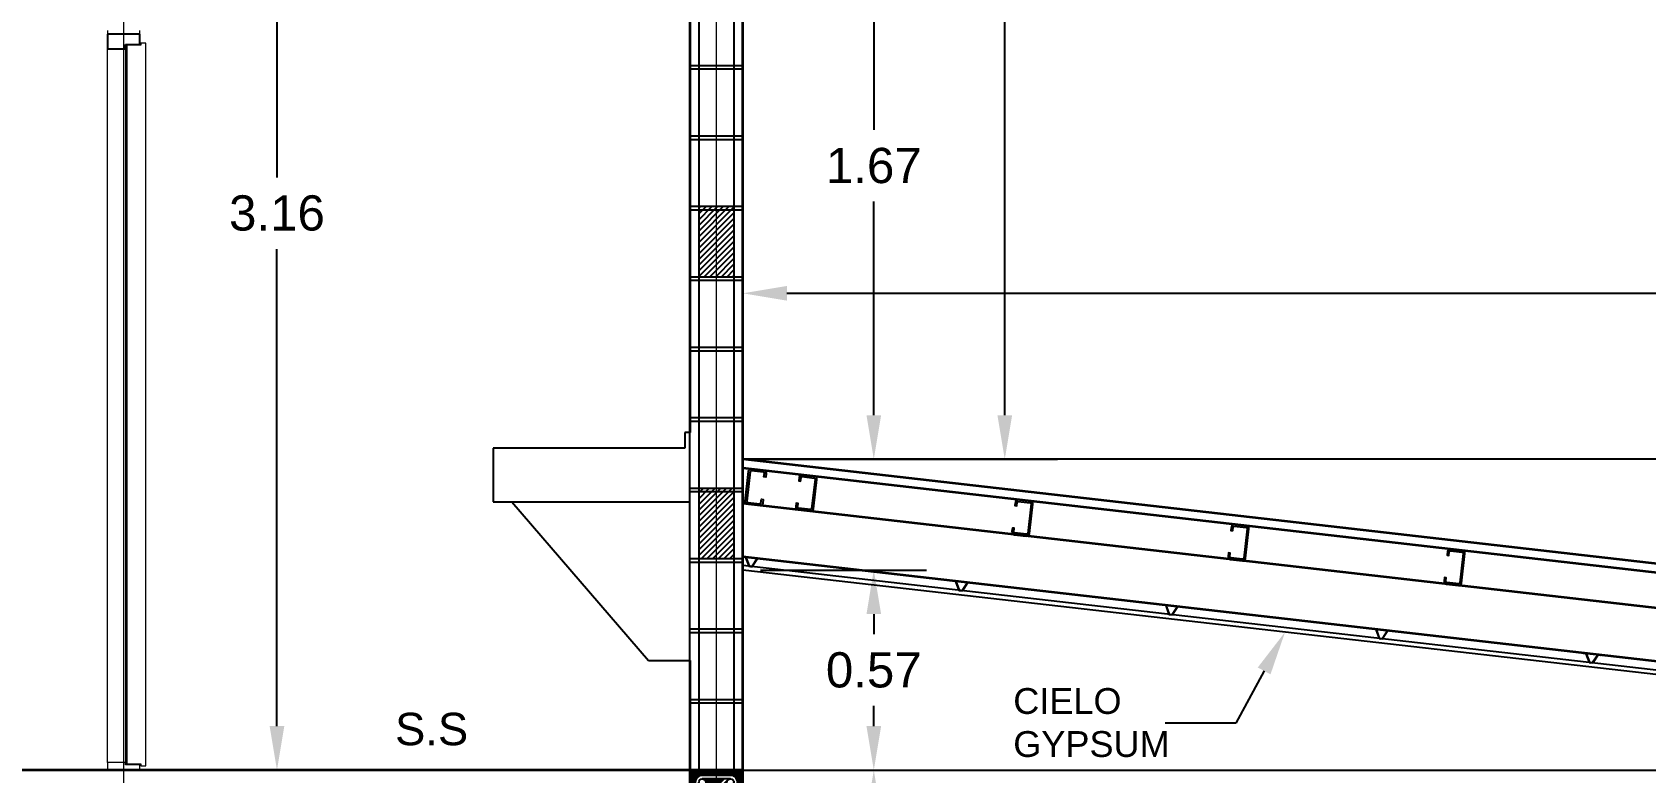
# Model space of a CAD drawing. Header units: inches. Extents: x -6 to 158, y 10 to 161.
# Drawn here: x 73.819 to 78.397, y 35.255 to 37.358 of the extents above; entities that cross this region are included whole.
import ezdxf
from ezdxf import colors
from ezdxf.entities.mleader import LeaderData, LeaderLine
from ezdxf.math import Vec2, Vec3

# ---------------------------------------------------------------- set-up
doc = ezdxf.new("R2010")
doc.units = ezdxf.units.IN
doc.header["$MEASUREMENT"] = 0
doc.linetypes.add('DASHED2', pattern=[9.525, 6.35, -3.175])
doc.linetypes.add('Grid Line', pattern=[22.225, 12.7, -3.175, 3.175, -3.175])
for name, color, linetype in [('10 HATCH 2', 9, 'Continuous'), ('2', 2, 'Continuous'), ('3', 3, 'Continuous'), ('4', 4, 'Continuous'), ('5', 5, 'Continuous'), ('8', 4, 'Continuous'), ('Bloques', 9, 'Continuous'), ('Dim', 2, 'Continuous'), ('Emplantillado', 2, 'Continuous'), ('L2', 2, 'Continuous'), ('Paredes', 5, 'Continuous'), ('Proy', 1, 'DASHED2'), ('TEXTO', 2, 'Continuous'), ('Texturas', 1, 'Continuous')]:
    doc.layers.add(name, color=color, linetype=linetype)
for name, color, linetype, lineweight in [('A-FLOR', 5, 'Continuous', 9), ('A-WALL', 5, 'Continuous', 9), ('P-SANR-FIXT', 3, 'Continuous', 9), ('S-GRID', 1, 'Continuous', 9)]:
    doc.layers.add(name, color=color, linetype=linetype, lineweight=lineweight)
doc.styles.add('style1', font='micross.ttf')
doc.dimstyles.new('1-50', dxfattribs={"dimscale": 0.05, "dimtxt": 2, "dimasz": 2.5, "dimexe": 3, "dimexo": 1, "dimgap": 1, "dimtad": 0, "dimtih": 1, "dimtoh": 1, "dimzin": 1, "dimdsep": 46, "dimtxsty": 'style1', "dimcen": 2.5, "dimclrd": 124, "dimclre": 124, "dimclrt": 1, "dimadec": 0, "dimazin": 0, "dimtfac": 1, "dimtmove": 2, "dimatfit": 3, "dimfxl": 1, "dimtolj": 1, "dimtzin": 0, "dimlwd": -1, "dimlwe": -1, "dimarcsym": 0})
pattern_1 = [(135, (0, 0), (-0.00224506403027, -0.00224506403027), [])]

# ---------------------------------------------------------------- blocks, each defined once
blk = doc.blocks.new('Sink-Bradley_Corp-Frequency-FL-1H - This family is not loaded correctly-527839-Section 0')
at = {"layer": '2', "color": 251}
for p, q in [((7610.1, 3958.8), (7610.1, 3914.4)), ((7625, 3958.8), (7610.1, 3958.8)), ((7625, 3311.1), (7625, 3958.8)), ((7610.1, 3914.4), (7066.2, 3914.4)), ((7066.2, 3914.4), (7066.2, 3762)), ((7066.2, 3762), (7119.4, 3762)), ((7066.2, 3762), (7625, 3762)), ((7119.4, 3762), (7507.5, 3311.1)), ((7507.5, 3311.1), (7625, 3311.1))]:
    blk.add_line(p, q, dxfattribs=at)
blk = doc.blocks.new('vcc')
at = {"layer": 'Texturas'}
h = blk.add_hatch(dxfattribs=at)
h.set_pattern_fill('ANSI31', color=253, scale=0.001, angle=90)
h.set_pattern_definition(pattern_1)
h.paths.add_polyline_path([(26746.7064, 3376.2823), (26746.8564, 3376.2823), (26746.8564, 3376.6823), (26746.7064, 3376.6823)])
h.paths.add_polyline_path([(26746.7414, 3376.6673), (26746.8214, 3376.6673, -0.414214), (26746.8414, 3376.6473), (26746.8414, 3376.3173, -0.414214), (26746.8214, 3376.2973), (26746.7414, 3376.2973, -0.414214), (26746.7214, 3376.3173), (26746.7214, 3376.6473, -0.414214)], flags=16)
h.paths.add_polyline_path([(26746.7414, 3376.6573), (26746.8214, 3376.6573, -0.414214), (26746.8314, 3376.6473), (26746.8314, 3376.3173, -0.414214), (26746.8214, 3376.3073), (26746.7414, 3376.3073, -0.414214), (26746.7314, 3376.3173), (26746.7314, 3376.6473, -0.414214)], flags=0)
h = blk.add_hatch(dxfattribs=at)
h.set_pattern_fill('ANSI31', color=253, scale=0.001, angle=90, style=0)
h.set_pattern_definition(pattern_1)
h.paths.add_polyline_path([(26746.7314, 3376.3173, -1), (26746.7514, 3376.3173, -0.414214), (26746.7414, 3376.3073), (26746.8214, 3376.3073, -0.414214), (26746.8114, 3376.3173, -1), (26746.8314, 3376.3173), (26746.8314, 3376.6291), (26746.8002, 3376.5978), (26746.7932, 3376.6049), (26746.8285, 3376.6403, -0.668179), (26746.8114, 3376.6473, -0.198912), (26746.8144, 3376.6544), (26746.779, 3376.6191), (26746.7719, 3376.6261), (26746.8032, 3376.6573), (26746.7414, 3376.6573, -0.414214), (26746.7514, 3376.6473, -1), (26746.7314, 3376.6473)])
at = {"layer": '3'}
for p, q in [((26746.8032, 3376.6573), (26746.7719, 3376.6261)), ((26746.779, 3376.6191), (26746.7719, 3376.6261)), ((26746.8144, 3376.6544), (26746.779, 3376.6191)), ((26746.8285, 3376.6403), (26746.7932, 3376.6049)), ((26746.8314, 3376.6291), (26746.8002, 3376.5978)), ((26746.7932, 3376.6049), (26746.8002, 3376.5978))]:
    blk.add_line(p, q, dxfattribs=at)
blk.add_lwpolyline([(26746.8414, 3376.3173), (26746.8414, 3376.6473, 0.414214), (26746.8214, 3376.6673), (26746.7414, 3376.6673, 0.414214), (26746.7214, 3376.6473), (26746.7214, 3376.3173, 0.414214), (26746.7414, 3376.2973), (26746.8214, 3376.2973)], format="xyb", dxfattribs=at)
for points in [[(26746.7314, 3376.6473), (26746.7314, 3376.3173)], [(26746.8214, 3376.6573), (26746.7414, 3376.6573)], [(26746.8314, 3376.3173), (26746.8314, 3376.6473)], [(26746.7414, 3376.3073), (26746.8214, 3376.3073)]]:
    blk.add_lwpolyline(points, dxfattribs=at)
blk.add_arc((26746.8214, 3376.3173), 0.02, 270, 0, dxfattribs=at)
at = {"layer": '4'}
for centre in [(26746.7414, 3376.6473), (26746.8214, 3376.6473), (26746.7414, 3376.3173), (26746.8214, 3376.3173)]:
    blk.add_circle(centre, 0.01, dxfattribs=at)
at = {"layer": '5'}
blk.add_lwpolyline([(26746.7064, 3376.2823), (26746.8564, 3376.2823), (26746.8564, 3376.6823), (26746.7064, 3376.6823)], close=True, dxfattribs=at)
blk = doc.blocks.new('A$C3A4E2C9F')
at = {"color": 2}
for p, q in [((-0.0481, 0.0009), (-0.0481, -0.0001)), ((-0.0397, 0.0009), (-0.0481, 0.0009)), ((-0.0397, 0.0009), (-0.0275, -0.0231)), ((-0.0066, 0.0009), (-0.0187, -0.0231)), ((0.0019, 0.0009), (-0.0066, 0.0009)), ((0.0019, -0.0001), (0.0019, 0.0009)), ((-0.0403, -0.0001), (-0.0481, -0.0001)), ((-0.0403, -0.0001), (-0.0281, -0.0241)), ((-0.0281, -0.0241), (-0.0231, -0.0241)), ((-0.0281, -0.0241), (-0.0181, -0.0241)), ((-0.0275, -0.0231), (-0.0187, -0.0231)), ((-0.006, -0.0001), (-0.0181, -0.0241)), ((0.0019, -0.0001), (-0.006, -0.0001))]:
    blk.add_line(p, q, dxfattribs=at)
blk = doc.blocks.new('*D594')
at = {"layer": 'Defpoints', "color": 0, "transparency": 16777216}
for p in [(75.8346, 35.8306), (75.8346, 35.2625), (76.2063, 35.2625)]:
    blk.add_point(p, dxfattribs=at)
at = {"layer": 'Dim', "color": 124, "transparency": 16777216}
for p, q in [((75.8846, 35.8306), (76.3563, 35.8306)), ((76.2063, 35.7056), (76.2063, 35.6483)), ((76.2063, 35.3875), (76.2063, 35.4449)), ((75.8846, 35.2625), (76.3563, 35.2625))]:
    blk.add_line(p, q, dxfattribs=at)
for points in [[(76.1855, 35.7056), (76.2271, 35.7056), (76.2063, 35.8306)], [(76.1855, 35.3875), (76.2271, 35.3875), (76.2063, 35.2625)]]:
    blk.add_solid(points, dxfattribs=at)
at = {"layer": 'Dim', "color": 1, "transparency": 16777216, "insert": (76.2063, 35.5466), "char_height": 0.1, "attachment_point": 5, "style": 'style1'}
blk.add_mtext('\\A1;0.57', dxfattribs=at)
blk = doc.blocks.new('*D595')
at = {"layer": 'Defpoints', "color": 0, "transparency": 16777216}
for p in [(75.8346, 35.2625), (75.8346, 34.8625), (76.2063, 34.8625)]:
    blk.add_point(p, dxfattribs=at)
at = {"layer": 'Dim', "color": 124, "transparency": 16777216}
for p, q in [((75.8846, 35.2625), (76.3563, 35.2625)), ((76.2063, 35.1375), (76.2063, 34.9875)), ((75.8846, 34.8625), (76.3563, 34.8625))]:
    blk.add_line(p, q, dxfattribs=at)
for points in [[(76.1855, 35.1375), (76.2271, 35.1375), (76.2063, 35.2625)], [(76.1855, 34.9875), (76.2271, 34.9875), (76.2063, 34.8625)]]:
    blk.add_solid(points, dxfattribs=at)
at = {"layer": 'Dim', "color": 1, "transparency": 16777216, "insert": (76.5881, 35.0625), "char_height": 0.1, "attachment_point": 5, "style": 'style1'}
blk.add_mtext('\\A1;0.40', dxfattribs=at)
blk = doc.blocks.new('*D597')
at = {"layer": 'Defpoints', "color": 0, "transparency": 16777216}
for p in [(75.8346, 37.8118), (76.2063, 37.8118), (75.8346, 36.1452)]:
    blk.add_point(p, dxfattribs=at)
at = {"layer": 'Dim', "color": 124, "transparency": 16777216}
for p, q in [((75.8846, 37.8118), (76.3563, 37.8118)), ((76.2063, 37.6868), (76.2063, 37.0802)), ((76.2063, 36.2702), (76.2063, 36.8768)), ((75.8846, 36.1452), (76.3563, 36.1452))]:
    blk.add_line(p, q, dxfattribs=at)
for points in [[(76.1855, 37.6868), (76.2271, 37.6868), (76.2063, 37.8118)], [(76.1855, 36.2702), (76.2271, 36.2702), (76.2063, 36.1452)]]:
    blk.add_solid(points, dxfattribs=at)
at = {"layer": 'Dim', "color": 1, "transparency": 16777216, "insert": (76.2063, 36.9785), "char_height": 0.1, "attachment_point": 5, "style": 'style1'}
blk.add_mtext('\\A1;1.67', dxfattribs=at)
blk = doc.blocks.new('*D467')
at = {"layer": 'Defpoints', "color": 0, "transparency": 16777216}
for p in [(76.2167, 40.0573), (76.2063, 36.1452), (76.5779, 36.1452)]:
    blk.add_point(p, dxfattribs=at)
at = {"layer": 'Dim', "color": 124, "transparency": 16777216}
for p, q in [((76.2667, 40.0573), (76.7279, 40.0573)), ((76.5779, 39.9323), (76.5779, 38.2029)), ((76.5779, 36.2702), (76.5779, 37.9995)), ((76.2563, 36.1452), (76.7279, 36.1452))]:
    blk.add_line(p, q, dxfattribs=at)
for points in [[(76.5571, 39.9323), (76.5988, 39.9323), (76.5779, 40.0573)], [(76.5571, 36.2702), (76.5988, 36.2702), (76.5779, 36.1452)]]:
    blk.add_solid(points, dxfattribs=at)
at = {"layer": 'Dim', "color": 1, "transparency": 16777216, "insert": (76.5779, 38.1012), "char_height": 0.1, "attachment_point": 5, "style": 'style1'}
blk.add_mtext('\\A1;3.91', dxfattribs=at)
blk = doc.blocks.new('*D602')
at = {"layer": 'Defpoints', "color": 0, "transparency": 16777216}
for p in [(74.5129, 38.425), (74.5484, 38.425), (74.5484, 35.2625)]:
    blk.add_point(p, dxfattribs=at)
at = {"layer": 'Dim', "color": 124, "transparency": 16777216}
for p, q in [((74.4984, 38.425), (74.3629, 38.425)), ((74.5129, 38.3), (74.5129, 36.9455)), ((74.5129, 35.3875), (74.5129, 36.7421)), ((74.4984, 35.2625), (74.3629, 35.2625))]:
    blk.add_line(p, q, dxfattribs=at)
for points in [[(74.4921, 38.3), (74.5338, 38.3), (74.5129, 38.425)], [(74.4921, 35.3875), (74.5338, 35.3875), (74.5129, 35.2625)]]:
    blk.add_solid(points, dxfattribs=at)
at = {"layer": 'Dim', "color": 1, "transparency": 16777216, "insert": (74.5129, 36.8438), "char_height": 0.1, "attachment_point": 5, "style": 'style1'}
blk.add_mtext('\\A1;3.16', dxfattribs=at)
blk = doc.blocks.new('*D624')
at = {"layer": 'Defpoints', "color": 0, "transparency": 16777216}
for p in [(82.1846, 36.6164), (75.8346, 36.1452), (82.1846, 36.1452)]:
    blk.add_point(p, dxfattribs=at)
at = {"layer": 'Dim', "color": 124, "transparency": 16777216}
for p, q in [((75.8346, 36.1952), (75.8346, 36.7664)), ((82.1846, 36.1952), (82.1846, 36.7664)), ((75.9596, 36.6164), (78.8296, 36.6164)), ((82.0596, 36.6164), (79.1897, 36.6164))]:
    blk.add_line(p, q, dxfattribs=at)
for points in [[(75.9596, 36.6372), (75.9596, 36.5956), (75.8346, 36.6164)], [(82.0596, 36.6372), (82.0596, 36.5956), (82.1846, 36.6164)]]:
    blk.add_solid(points, dxfattribs=at)
at = {"layer": 'Dim', "color": 1, "transparency": 16777216, "insert": (79.0096, 36.6164), "char_height": 0.1, "attachment_point": 5, "style": 'style1'}
blk.add_mtext('\\A1;6.35', dxfattribs=at)

msp = doc.modelspace()

# ---------------------------------------------------------------- hatches: boundary and pattern name
at = {"layer": '10 HATCH 2'}
h = msp.add_hatch(dxfattribs=at)
h.set_pattern_fill('ANSI31', color=251, scale=0.0036)
h.set_pattern_definition([(45, (-3101.110599, -1566.303653), (-0.00808223051, 0.00808223051), [])])
h.paths.add_polyline_path([(75.8095, 36.0625), (75.7595, 36.0625), (75.7595, 35.8625), (75.8095, 35.8625)])
h.paths.add_polyline_path([(75.7595, 36.0625), (75.7095, 36.0625), (75.7095, 35.8625), (75.7595, 35.8625)])
h.paths.add_polyline_path([(75.8095, 36.8625), (75.7595, 36.8625), (75.7595, 36.6625), (75.8095, 36.6625)])
h.paths.add_polyline_path([(75.7595, 36.8625), (75.7095, 36.8625), (75.7095, 36.6625), (75.7595, 36.6625)])

# ---------------------------------------------------------------- linework, layer by layer
at = {"layer": '2', "lineweight": 18}
for p, q in [((74.0323, 37.3625), (74.0323, 37.3525)), ((74.1243, 37.3525), (74.1243, 37.3625)), ((74.0323, 37.3525), (74.1243, 37.3525)), ((74.0873, 37.3205), (74.0873, 35.2805)), ((74.1263, 37.3205), (74.0873, 37.3205)), ((74.1413, 37.3265), (74.1263, 37.3265)), ((74.1263, 37.3265), (74.1263, 37.3205)), ((74.1413, 35.2745), (74.1413, 37.3265)), ((74.0873, 35.5805), (74.0865, 35.5805)), ((74.0865, 35.5805), (74.0865, 35.2805)), ((74.0873, 35.2805), (74.0873, 35.5805)), ((74.0828, 35.2845), (74.0323, 35.2845)), ((74.0323, 35.2845), (74.0323, 35.2625)), ((74.0323, 35.2625), (74.1243, 35.2625)), ((74.0828, 35.2775), (74.0828, 35.2845)), ((74.1243, 35.2775), (74.0828, 35.2775)), ((74.0865, 35.2805), (74.0873, 35.2805)), ((74.0873, 35.2805), (74.1263, 35.2805)), ((74.1243, 35.2625), (74.1243, 35.2775)), ((74.1263, 35.2805), (74.1263, 35.2745)), ((74.1263, 35.2745), (74.1413, 35.2745))]:
    msp.add_line(p, q, dxfattribs=at)
at = {"layer": '2'}
for p, q in [((74.1243, 37.3525), (74.0323, 37.3525)), ((74.0323, 37.3525), (74.0323, 37.3105)), ((74.0323, 37.3105), (74.0828, 37.3105)), ((74.0828, 37.3105), (74.0828, 37.3225)), ((74.0828, 37.3225), (74.1243, 37.3225)), ((74.1243, 37.3225), (74.1243, 37.3525))]:
    msp.add_line(p, q, dxfattribs=at)
at = {"layer": '2', "lineweight": 9}
for p, q in [((74.0323, 35.2845), (74.0323, 37.3105)), ((74.0828, 37.3105), (74.0828, 35.2845)), ((74.1243, 37.3225), (74.1243, 37.3205)), ((74.1243, 35.2805), (74.1243, 35.2775))]:
    msp.add_line(p, q, dxfattribs=at)
at = {"layer": '3'}
msp.add_line((82.1846, 36.1452), (75.8346, 36.1452), dxfattribs=at)
at = {"layer": 'A-FLOR', "lineweight": 35}
for p, q in [((82.0592, 35.4317), (75.8346, 36.1452)), ((82.0587, 35.4067), (75.8346, 36.1201)), ((81.9596, 35.3173), (75.8346, 36.0194)), ((82.1846, 35.1405), (75.8346, 35.8684)), ((75.6846, 35.2625), (62.9137, 35.2625))]:
    msp.add_line(p, q, dxfattribs=at)
at = {"layer": 'A-WALL', "lineweight": 35}
for p, q in [((75.6846, 37.8125), (75.6846, 36.2214)), ((75.8346, 34.3625), (75.8346, 37.8125)), ((75.6846, 35.5737), (75.6846, 34.3625)), ((75.8346, 35.2625), (75.6846, 35.2625))]:
    msp.add_line(p, q, dxfattribs=at)
at = {"layer": 'Bloques'}
for p, q in [((75.8346, 37.2625), (75.6846, 37.2625)), ((75.8346, 37.2625), (75.6846, 37.2625)), ((75.8346, 37.2625), (75.6846, 37.2625)), ((75.8346, 37.2625), (75.6846, 37.2625)), ((75.8346, 37.2525), (75.6846, 37.2525)), ((75.8346, 37.2525), (75.6846, 37.2525)), ((75.8346, 37.0625), (75.6846, 37.0625)), ((75.8346, 37.0525), (75.6846, 37.0525)), ((75.8346, 36.8625), (75.6846, 36.8625)), ((75.8346, 36.8625), (75.6846, 36.8625)), ((75.8346, 36.8625), (75.6846, 36.8625)), ((75.8346, 36.8525), (75.6846, 36.8525)), ((75.8347, 36.8625), (75.6847, 36.8625)), ((75.8347, 36.8525), (75.6847, 36.8525)), ((75.8346, 36.6625), (75.6846, 36.6625)), ((75.8346, 36.6525), (75.6846, 36.6525)), ((75.8346, 36.4625), (75.6846, 36.4625)), ((75.8346, 36.4625), (75.6846, 36.4625)), ((75.8346, 36.4625), (75.6846, 36.4625)), ((75.8346, 36.4625), (75.6846, 36.4625)), ((75.8346, 36.4525), (75.6846, 36.4525)), ((75.8346, 36.4525), (75.6846, 36.4525)), ((75.8346, 36.2625), (75.6846, 36.2625)), ((75.8346, 36.2525), (75.6846, 36.2525)), ((75.8346, 36.0625), (75.6846, 36.0625)), ((75.8346, 36.0625), (75.6846, 36.0625)), ((75.8346, 36.0625), (75.6846, 36.0625)), ((75.8346, 36.0625), (75.6846, 36.0625)), ((75.8346, 36.0525), (75.6846, 36.0525)), ((75.8346, 36.0525), (75.6846, 36.0525)), ((75.8346, 35.8625), (75.6846, 35.8625)), ((75.8346, 35.8525), (75.6846, 35.8525)), ((75.8346, 35.6625), (75.6846, 35.6625)), ((75.8346, 35.6625), (75.6846, 35.6625)), ((75.8346, 35.6625), (75.6846, 35.6625)), ((75.8347, 35.6625), (75.6847, 35.6625)), ((75.8346, 35.6525), (75.6846, 35.6525)), ((75.8347, 35.6525), (75.6847, 35.6525)), ((75.8346, 35.4625), (75.6846, 35.4625)), ((75.8346, 35.4525), (75.6846, 35.4525))]:
    msp.add_line(p, q, dxfattribs=at)
at = {"layer": 'L2', "ltscale": 0.3}
for p, q in [((75.7096, 37.8125), (75.7096, 35.2625)), ((75.8096, 37.8125), (75.8096, 35.2625))]:
    msp.add_line(p, q, dxfattribs=at)
at = {"layer": 'Paredes', "color": 2}
for points in [[(75.8491, 36.0227), (75.8829, 36.0189, 0.414214), (75.8862, 36.0215), (75.8874, 36.0315), (75.8924, 36.0309), (75.8912, 36.0209, -0.414214), (75.8823, 36.0139), (75.8485, 36.0178, -0.414214), (75.8415, 36.0266), (75.8511, 36.1102, -0.414214), (75.8599, 36.1172), (75.8937, 36.1134, -0.414214), (75.9008, 36.1045), (75.8997, 36.0946), (75.8947, 36.0951), (75.8958, 36.1051, 0.414214), (75.8932, 36.1084), (75.8594, 36.1123, 0.414214), (75.856, 36.1096), (75.8465, 36.0261, 0.414214)], [(76.0267, 36.0024), (75.9929, 36.0063, -0.414214), (75.9902, 36.0096), (75.9914, 36.0195), (75.9864, 36.0201), (75.9852, 36.0102, 0.414214), (75.9923, 36.0013), (76.0261, 35.9974, 0.414214), (76.035, 36.0045), (76.0446, 36.088, 0.414214), (76.0375, 36.0969), (76.0037, 36.1008, 0.414214), (75.9948, 36.0937), (75.9937, 36.0838), (75.9987, 36.0832), (75.9998, 36.0932, -0.414214), (76.0031, 36.0958), (76.0369, 36.0919, -0.414214), (76.0396, 36.0886), (76.03, 36.005, -0.414214)], [(76.6397, 35.9321), (76.6059, 35.936, -0.414214), (76.6032, 35.9393), (76.6044, 35.9493), (76.5994, 35.9498), (76.5983, 35.9399, 0.414214), (76.6053, 35.931), (76.6391, 35.9272, 0.414214), (76.648, 35.9342), (76.6576, 36.0178, 0.414214), (76.6505, 36.0266), (76.6167, 36.0305, 0.414214), (76.6079, 36.0235), (76.6067, 36.0135), (76.6117, 36.0129), (76.6128, 36.0229, -0.414214), (76.6162, 36.0255), (76.65, 36.0216, -0.414214), (76.6526, 36.0183), (76.643, 35.9348, -0.414214)], [(77.2527, 35.8619), (77.2189, 35.8657, -0.414214), (77.2163, 35.8691), (77.2174, 35.879), (77.2124, 35.8796), (77.2113, 35.8696, 0.414214), (77.2184, 35.8608), (77.2522, 35.8569, 0.414214), (77.261, 35.8639), (77.2706, 35.9475, 0.414214), (77.2636, 35.9564), (77.2298, 35.9602, 0.414214), (77.2209, 35.9532), (77.2197, 35.9432), (77.2247, 35.9427), (77.2259, 35.9526, -0.414214), (77.2292, 35.9553), (77.263, 35.9514, -0.414214), (77.2656, 35.9481), (77.2561, 35.8645, -0.414214)], [(77.8658, 35.7916), (77.832, 35.7955, -0.414214), (77.8293, 35.7988), (77.8305, 35.8087), (77.8255, 35.8093), (77.8243, 35.7994, 0.414214), (77.8314, 35.7905), (77.8652, 35.7866, 0.414214), (77.8741, 35.7937), (77.8837, 35.8772, 0.414214), (77.8766, 35.8861), (77.8428, 35.89, 0.414214), (77.8339, 35.8829), (77.8328, 35.873), (77.8378, 35.8724), (77.8389, 35.8823, -0.414214), (77.8422, 35.885), (77.876, 35.8811, -0.414214), (77.8787, 35.8778), (77.8691, 35.7942, -0.414214)]]:
    msp.add_lwpolyline(points, format="xyb", close=True, dxfattribs=at)
at = {"layer": 'Proy', "color": 253, "ltscale": 0.75}
msp.add_line((54.2909, 35.2625), (88.5861, 35.2625), dxfattribs=at)
at = {"layer": 'S-GRID', "linetype": 'Grid Line'}
for p, q in [((75.7596, 32.2625), (75.7596, 39.8515)), ((74.0783, 32.2625), (74.0783, 39.7823))]:
    msp.add_line(p, q, dxfattribs=at)
at = {"layer": 'Texturas'}
for p, q in [((82.1846, 35.1153), (75.8346, 35.8432)), ((82.1846, 35.1028), (75.8346, 35.8306))]:
    msp.add_line(p, q, dxfattribs=at)

# ---------------------------------------------------------------- block references
at = {"layer": '8'}
msp.add_blockref('vcc', (-26671.0218, -3341.4198), dxfattribs=at)
at = {"layer": 'Emplantillado', "rotation": 353.4609777571217}
for p in [(75.8823, 35.862), (76.4784, 35.7937), (77.0745, 35.7253), (77.6706, 35.657), (78.2667, 35.5887)]:
    msp.add_blockref('A$C3A4E2C9F', p, dxfattribs=at)
at = {"layer": 'P-SANR-FIXT', "xscale": 0.000999999999999, "yscale": 0.000999999999999, "zscale": 0.000999999999999}
msp.add_blockref('Sink-Bradley_Corp-Frequency-FL-1H - This family is not loaded correctly-527839-Section 0', (68.0597, 32.2625), dxfattribs=at)

# ---------------------------------------------------------------- texts
at = {"layer": 'TEXTO', "style": 'style1'}
msp.add_text('S.S', height=0.09211, dxfattribs=at).set_placement((74.8481, 35.3333))

# ---------------------------------------------------------------- dimensions: what is measured, and where the dimension line sits
at = {"layer": 'Dim'}
for base, p1, p2, picture, middle in [((76.5779, 36.1452), (76.2167, 40.0573), (76.2063, 36.1452), '*D467', (76.5779, 38.1012)), ((74.5129, 38.425), (74.5484, 35.2625), (74.5484, 38.425), '*D602', (74.5129, 36.8438)), ((76.2063, 37.8118), (75.8346, 36.1452), (75.8346, 37.8118), '*D597', (76.2063, 36.9785)), ((76.2063, 35.2625), (75.8346, 35.8306), (75.8346, 35.2625), '*D594', (76.2063, 35.5466)), ((76.2063, 34.8625), (75.8346, 35.2625), (75.8346, 34.8625), '*D595', (76.5881, 35.0625))]:
    dim = msp.add_linear_dim(base=base, p1=p1, p2=p2, angle=90, dimstyle='1-50', override={"dimfxl": 1.25}, dxfattribs=at)
    dim.commit()
    dim.dimension.update_dxf_attribs({"geometry": picture, "text_midpoint": middle})
dim = msp.add_linear_dim(base=(82.1846, 36.6164), p1=(75.8346, 36.1452), p2=(82.1846, 36.1452), dimstyle='1-50', override={"dimfxl": 1.25}, dxfattribs=at)
dim.commit()
dim.dimension.update_dxf_attribs({"geometry": '*D624', "text_midpoint": (79.0096, 36.6164)})

# ---------------------------------------------------------------- leaders
at = {"layer": 'TEXTO'}
ml = msp.add_multileader_mtext('Standard', dxfattribs=at)
ml.set_content('CIELO \\PGYPSUM', color=256, style='style1')
ml.set_leader_properties(color=1, linetype='ByLayer', lineweight=-1)
ml.build(insert=Vec2(0, 0))
ml.multileader.update_dxf_attribs({"text_right_attachment_type": 2, "dogleg_length": 5, "arrow_head_size": 0.125, "scale": 0.05})
ctx = ml.context
ctx.base_point, ctx.scale, ctx.char_height, ctx.arrow_head_size, ctx.landing_gap_size, ctx.plane_origin = Vec3(76.602, 35.4582), 0.05, 0.0733, 0.125, 0, Vec3(78.0622, 35.1844)
ctx.right_attachment = 2
notes = []
notes.append((ctx, [(0, (1, 1, 0), (77.2338, 35.3959), (-1, 0), 0.201, [(0, [(77.3731, 35.6543)], 0, [])])]))
ctx.mtext.insert, ctx.mtext.flow_direction = Vec3(76.602, 35.4955), 5
for ctx, leaders in notes:
    for number, flags, end, landing, length, lines in leaders:
        leader = LeaderData()
        leader.index, (leader.has_last_leader_line, leader.has_dogleg_vector, leader.attachment_direction) = number, flags
        leader.last_leader_point, leader.dogleg_vector, leader.dogleg_length = Vec3(end), Vec3(landing), length
        for number, points, colour, breaks in lines:
            line = LeaderLine()
            line.index, line.vertices, line.color, line.breaks = number, Vec3.list(points), colors.encode_raw_color(colour), breaks
            leader.lines.append(line)
        ctx.leaders.append(leader)

doc.saveas('drawing.dxf')
